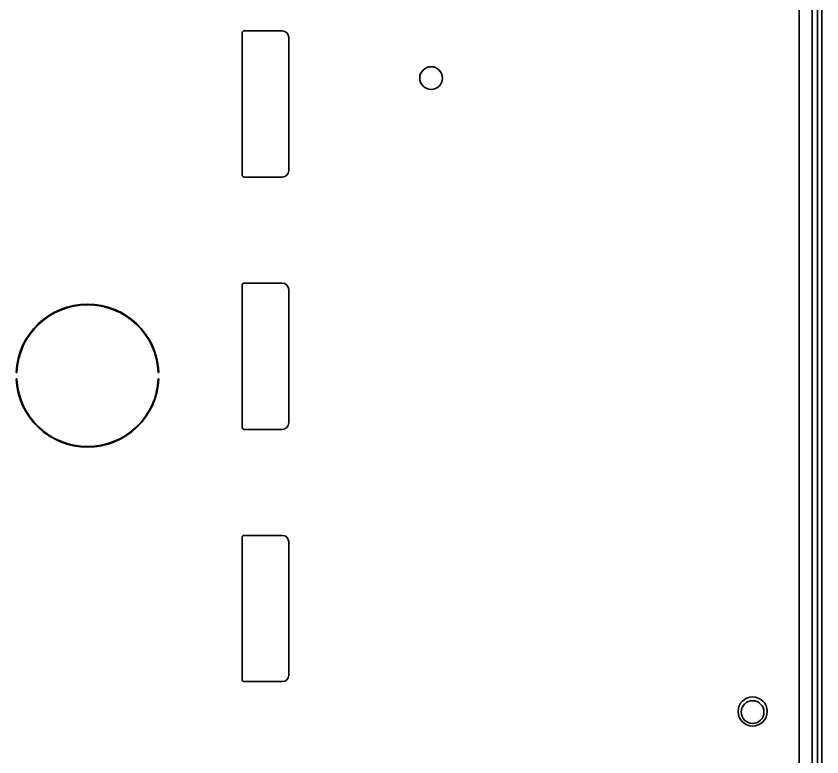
# Model space of a CAD drawing. Extents: x 5997 to 10491, y -672 to 3388.
# Drawn here: x 9110 to 9234.6, y 3043.6 to 3158.1 of the extents above; entities that cross this region are included whole.
import ezdxf

# ---------------------------------------------------------------- set-up
doc = ezdxf.new("R2010")
doc.units = 0
doc.header["$LTSCALE"] = 5
doc.layers.add('1', color=7, linetype='CONTINUOUS', true_color=0xffffff)

msp = doc.modelspace()

# ---------------------------------------------------------------- linework, layer by layer
at = {"layer": '1', "color": 7, "linetype": 'Continuous', "lineweight": 35}
for p, q in [((9233.07, 3251.33), (9233.07, 2431.33)), ((9234.57, 2414.53), (9234.57, 3250.53)), ((9233.89, 3247.53), (9233.89, 2417.53)), ((9231.07, 3205.26), (9231.07, 2544.39)), ((9145.27, 3155.83), (9151.17, 3155.83)), ((9144.97, 3133.53), (9144.97, 3155.53)), ((9152.17, 3154.83), (9152.17, 3134.23)), ((9151.17, 3133.23), (9145.27, 3133.23)), ((9144.97, 3094.53), (9144.97, 3116.53)), ((9145.27, 3116.83), (9151.17, 3116.83)), ((9152.17, 3115.83), (9152.17, 3095.23)), ((9110.13, 3103.02), (9110.03, 3103.03)), ((9132.01, 3103.02), (9132.11, 3103.03)), ((9110.13, 3102.03), (9110.03, 3102.02)), ((9132.01, 3102.03), (9132.11, 3102.02)), ((9151.17, 3094.23), (9145.27, 3094.23)), ((9144.97, 3055.53), (9144.97, 3077.53)), ((9145.27, 3077.83), (9151.17, 3077.83)), ((9152.17, 3076.83), (9152.17, 3056.23)), ((9151.17, 3055.23), (9145.27, 3055.23))]:
    msp.add_line(p, q, dxfattribs=at)
at = {"layer": '1', "color": 51, "linetype": 'Continuous', "lineweight": 13}
for p, q in [((9131.07, 3106.98), (9131.07, 3107.22)), ((9131.07, 3097.82), (9131.07, 3098.06))]:
    msp.add_line(p, q, dxfattribs=at)
at = {"layer": '1', "color": 7, "linetype": 'Continuous', "lineweight": 35}
msp.add_circle((9223.87, 3050.53), 1.75, dxfattribs=at)
for centre, radius, start, end in [((9145.27, 3155.53), 0.3, 90, 180), ((9151.17, 3154.83), 1, 0, 90), ((9174.17, 3148.53), 1.75, 0, 180), ((9174.17, 3148.53), 1.75, 180, 0), ((9145.27, 3133.53), 0.3, 180, 270), ((9151.17, 3134.23), 1, 270, 0), ((9145.27, 3116.53), 0.3, 90, 180), ((9151.17, 3115.83), 1, 0, 90), ((9121.07, 3102.53), 11.05, 2.6053, 177.3947), ((9121.07, 3102.53), 10.95, 2.6053, 177.3947), ((9121.07, 3102.53), 11.05, 182.6053, 357.3947), ((9121.07, 3102.53), 10.95, 182.6053, 357.3947), ((9151.17, 3095.23), 1, 270, 0), ((9145.27, 3094.53), 0.3, 180, 270), ((9145.27, 3077.53), 0.3, 90, 180), ((9151.17, 3076.83), 1, 0, 90), ((9151.17, 3056.23), 1, 270, 0), ((9145.27, 3055.53), 0.3, 180, 270), ((9223.87, 3050.62), 2.25, 90, 270), ((9223.87, 3050.62), 2.25, 270, 90)]:
    msp.add_arc(centre, radius, start, end, dxfattribs=at)

doc.saveas('drawing.dxf')
